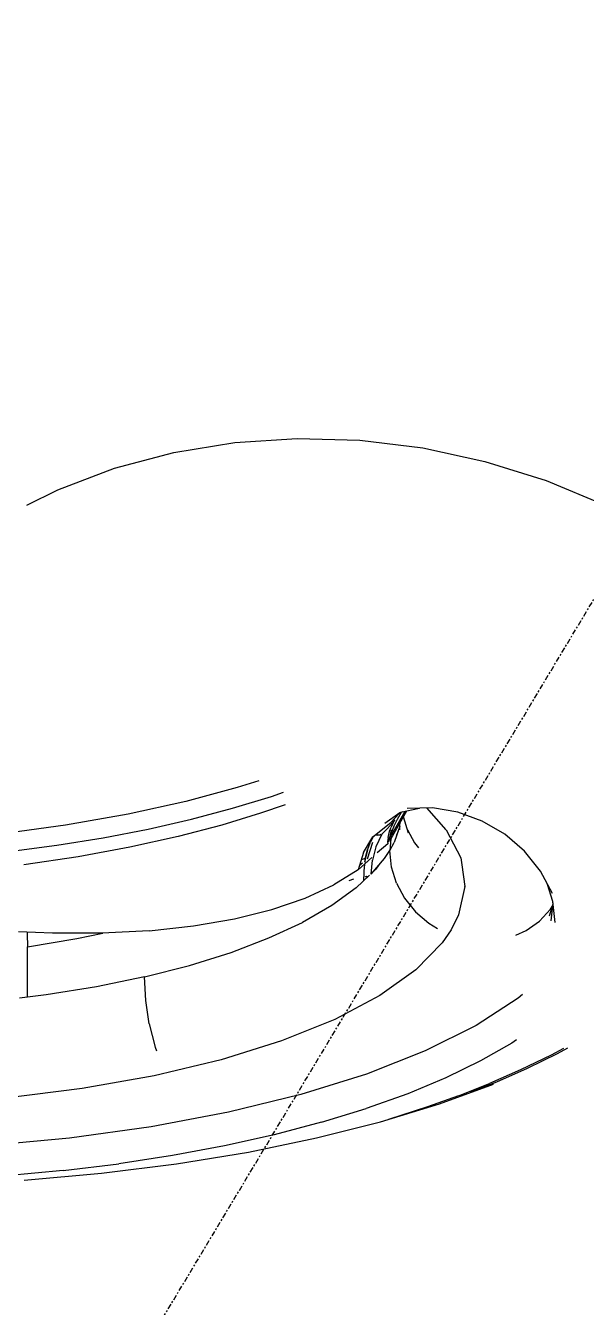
# Model space of a CAD drawing. Header units: millimetres. Extents: x -57554 to 16546, y 2142 to 98430.
# Drawn here: x -41162 to -40850, y 89807 to 90521 of the extents above; entities that cross this region are included whole.
import ezdxf

# ---------------------------------------------------------------- set-up
doc = ezdxf.new("R2010")
doc.units = ezdxf.units.MM
doc.linetypes.add('DXK_LINE_DOT3', pattern=[5.9187, 2.979, -0.9799, 0.9799, -0.9799])

msp = doc.modelspace()

# ---------------------------------------------------------------- linework, layer by layer
at = {"color": 1, "linetype": 'DXK_LINE_DOT3'}
msp.add_line((-41305.33, 89436.08), (-38295.93, 94452.18), dxfattribs=at)
at = {"color": 2, "linetype": 'Continuous'}
for p, q in [((-41045.97, 90288.95), (-41011.32, 90291.26)), ((-41011.32, 90291.26), (-40976.32, 90290.26)), ((-40976.32, 90290.26), (-40941.33, 90285.99)), ((-41112.95, 90274.57), (-41079.96, 90283.37)), ((-41079.96, 90283.37), (-41045.97, 90288.95)), ((-40941.33, 90285.99), (-40906.67, 90278.46)), ((-40906.67, 90278.46), (-40872.68, 90267.76)), ((-41144.62, 90262.64), (-41112.95, 90274.57)), ((-41161.77, 90254.1), (-41144.62, 90262.64)), ((-40872.68, 90267.76), (-40839.69, 90253.99)), ((-41044.63, 90096.77), (-41073.33, 90089.12)), ((-41032.55, 90100.59), (-41044.63, 90096.77)), ((-41047.23, 90085.26), (-41025.53, 90091.89)), ((-41025.53, 90091.89), (-41018.92, 90094.21)), ((-41073.33, 90089.12), (-41105.45, 90082.03)), ((-41070.18, 90079.2), (-41047.23, 90085.26)), ((-41031.62, 90082.52), (-41053.29, 90075.92)), ((-41017.99, 90087.29), (-41031.62, 90082.52)), ((-40954.07, 90082.68), (-40962.38, 90076.79)), ((-40960.09, 90068.01), (-40951.16, 90083.65)), ((-40958.98, 90068.52), (-40950.25, 90083.85)), ((-40955.38, 90079.21), (-40953.18, 90083.07)), ((-40952.5, 90083.37), (-40954.07, 90082.68)), ((-40953.63, 90083.12), (-40943.16, 90085.37)), ((-40935.89, 90085.51), (-40950.01, 90085.24)), ((-40928.23, 90073.32), (-40939.14, 90085.45)), ((-40921.78, 90083.12), (-40935.89, 90085.51)), ((-40908.2, 90078.16), (-40921.78, 90083.12)), ((-41140.3, 90075.85), (-41176.73, 90070.87)), ((-41105.45, 90082.03), (-41140.3, 90075.85)), ((-41094.25, 90073.74), (-41070.18, 90079.2)), ((-41053.29, 90075.92), (-41077.56, 90069.55)), ((-40969.19, 90069.36), (-40959.15, 90077.32)), ((-40959.16, 90076.07), (-40961.57, 90073.41)), ((-40956.95, 90078.87), (-40959.16, 90076.07)), ((-40959.15, 90077.32), (-40954.53, 90082.36)), ((-40958.03, 90076.83), (-40958.97, 90074.75)), ((-40958.03, 90076.83), (-40956.95, 90078.87)), ((-40957.97, 90073.49), (-40957.24, 90075.43)), ((-40957.24, 90075.43), (-40956.37, 90077.34)), ((-40956.37, 90077.34), (-40955.38, 90079.21)), ((-40954.06, 90075.24), (-40953.87, 90077.5)), ((-40954.04, 90073.37), (-40954.04, 90075.5)), ((-40949.26, 90071.37), (-40952.11, 90080.58)), ((-40895.69, 90070.82), (-40908.2, 90078.16)), ((-41145.15, 90064.75), (-41119.29, 90068.91)), ((-41119.29, 90068.91), (-41094.25, 90073.74)), ((-41077.56, 90069.55), (-41104.39, 90063.6)), ((-40974.26, 90060.68), (-40969.19, 90069.36)), ((-40968.68, 90069.77), (-40970.35, 90066.45)), ((-40964.19, 90070.87), (-40967.39, 90063.9)), ((-40966.98, 90071.11), (-40967.36, 90070.42)), ((-40967.36, 90070.42), (-40964.61, 90070.6)), ((-40967.36, 90070.42), (-40966.53, 90070.32)), ((-40967.15, 90070.39), (-40967.36, 90070.42)), ((-40966.53, 90070.32), (-40967.15, 90070.39)), ((-40965.79, 90070.32), (-40966.53, 90070.32)), ((-40965.14, 90070.41), (-40965.79, 90070.32)), ((-40964.61, 90070.6), (-40965.14, 90070.41)), ((-40961.57, 90073.41), (-40964.19, 90070.87)), ((-40960.63, 90068.97), (-40960.94, 90066.66)), ((-40960.63, 90068.97), (-40959.76, 90072.3)), ((-40960.09, 90068.01), (-40959.32, 90070.25)), ((-40959.78, 90072.63), (-40958.97, 90074.75)), ((-40959.76, 90072.3), (-40959.78, 90072.63)), ((-40959.05, 90068.35), (-40959.74, 90061.79)), ((-40959.56, 90069.56), (-40958.76, 90073.34)), ((-40958.98, 90068.52), (-40959.4, 90068.04)), ((-40959.32, 90070.25), (-40957.97, 90073.49)), ((-40958.76, 90073.34), (-40959.32, 90070.25)), ((-40959.05, 90068.35), (-40958.98, 90068.52)), ((-40954.06, 90075.24), (-40957.33, 90066.24)), ((-40955.87, 90070.26), (-40954.8, 90072.6)), ((-40954.8, 90072.6), (-40954.6, 90073.75)), ((-40949.85, 90073.28), (-40945.93, 90065.97)), ((-40928.23, 90073.32), (-40920.19, 90057.65)), ((-40884.72, 90061.39), (-40895.69, 90070.82)), ((-41171.66, 90061.28), (-41145.15, 90064.75)), ((-41104.39, 90063.6), (-41133.25, 90058.29)), ((-40973.35, 90057.07), (-40972.03, 90062.1)), ((-40972.03, 90062.1), (-40973.27, 90057.59)), ((-40972.18, 90057.11), (-40969.14, 90066.46)), ((-40972.03, 90062.1), (-40970.35, 90066.45)), ((-40967.39, 90063.9), (-40969.34, 90056.44)), ((-40960.78, 90065.47), (-40966.67, 90060.52)), ((-40962.65, 90057.37), (-40959.74, 90061.79)), ((-40960.92, 90066.76), (-40960.94, 90066.66)), ((-40960.94, 90066.66), (-40960.71, 90065.8)), ((-40960.94, 90066.66), (-40960.78, 90065.47)), ((-40960.28, 90067.27), (-40960.47, 90066.64)), ((-40960.47, 90066.64), (-40960.3, 90067.24)), ((-40960.28, 90067.27), (-40960.09, 90068.01)), ((-40960.28, 90067.27), (-40960.13, 90067.85)), ((-40960.27, 90067.03), (-40960.28, 90067.27)), ((-40960.27, 90067.03), (-40959.83, 90067.55)), ((-40960.13, 90067.85), (-40960.09, 90068.01)), ((-40959.4, 90068.04), (-40959.83, 90067.55)), ((-40959.74, 90061.79), (-40957.33, 90066.24)), ((-40958.8, 90052.59), (-40959.74, 90061.79)), ((-40945.93, 90065.97), (-40943.76, 90063.27)), ((-40875.73, 90050.23), (-40884.72, 90061.39)), ((-41133.25, 90058.29), (-41163.45, 90053.83)), ((-40974.26, 90060.68), (-40977.38, 90051.08)), ((-40977.38, 90051.08), (-40969.67, 90057.88)), ((-40977.38, 90051.08), (-40971.79, 90055.98)), ((-40976.56, 90053.6), (-40974.8, 90054.96)), ((-40976.56, 90053.6), (-40974.8, 90054.96)), ((-40975.52, 90056.82), (-40973.27, 90057.59)), ((-40975.52, 90056.82), (-40973.27, 90057.59)), ((-40973.78, 90054.07), (-40974.08, 90050.55)), ((-40973.78, 90054.07), (-40973.76, 90054.26)), ((-40973.76, 90054.26), (-40973.78, 90054.07)), ((-40973.6, 90055.35), (-40973.27, 90057.59)), ((-40973.35, 90057.07), (-40973.6, 90055.35)), ((-40973.27, 90057.59), (-40973.35, 90057.07)), ((-40970, 90048.68), (-40962.65, 90057.37)), ((-40970, 90048.68), (-40969.34, 90056.44)), ((-40920.19, 90057.65), (-40919.64, 90053.87)), ((-40919.64, 90053.87), (-40917.88, 90041.75)), ((-40977.38, 90051.08), (-40990.82, 90042.6)), ((-40971.05, 90047.96), (-40978.43, 90040.94)), ((-40974.08, 90050.55), (-40974.18, 90047.03)), ((-40974.18, 90044.98), (-40974.18, 90047.03)), ((-40973.24, 90047.21), (-40972.38, 90047.44)), ((-40973.2, 90047.22), (-40972.38, 90047.44)), ((-40972.38, 90047.44), (-40972.4, 90046.67)), ((-40967.64, 90051.2), (-40968.78, 90050.11)), ((-40965.93, 90053.49), (-40967.64, 90051.2)), ((-40956.01, 90043.61), (-40958.8, 90052.59)), ((-40869.04, 90037.77), (-40875.73, 90050.23)), ((-41006.86, 90035.17), (-40990.82, 90042.6)), ((-40978.43, 90040.94), (-40992.02, 90031.1)), ((-40979.92, 90045.76), (-40982.42, 90044.96)), ((-40956.01, 90043.61), (-40951.49, 90035.19)), ((-40917.89, 90041.72), (-40921.34, 90025.88)), ((-40917.89, 90041.52), (-40917.89, 90041.72)), ((-40868.86, 90033.42), (-40871.81, 90042.93)), ((-41025.35, 90028.85), (-41006.86, 90035.17)), ((-40951.49, 90035.19), (-40945.41, 90027.65)), ((-40869.83, 90022.53), (-40868.78, 90032.65)), ((-40867.67, 90021.73), (-40868.86, 90033.42)), ((-41046.11, 90023.71), (-41025.35, 90028.85)), ((-40992.02, 90031.1), (-41008.25, 90021.78)), ((-40945.41, 90027.65), (-40938, 90021.27)), ((-40921.34, 90025.88), (-40925.5, 90017.56)), ((-40876.25, 90022.44), (-40870.16, 90029.06)), ((-40870.69, 90025.46), (-40868.98, 90030.73)), ((-40870.16, 90029.06), (-40868.93, 90031.17)), ((-41093.62, 90017.14), (-41068.94, 90019.79)), ((-41068.94, 90019.79), (-41046.11, 90023.71)), ((-41026.99, 90013.07), (-41008.25, 90021.78)), ((-40938, 90021.27), (-40933.07, 90018.38)), ((-40883.66, 90017.18), (-40876.25, 90022.44)), ((-41147.56, 90015.73), (-41166.48, 90016.55)), ((-41161.73, 90016.34), (-41161.62, 90015.38)), ((-41161.62, 90015.38), (-41161.37, 90008.12)), ((-41161.37, 90008.12), (-41133.92, 90012.75)), ((-41119.91, 90015.78), (-41147.56, 90015.73)), ((-41133.92, 90012.75), (-41119.47, 90015.81)), ((-41093.62, 90017.14), (-41119.91, 90015.78)), ((-41048.05, 90005.05), (-41026.99, 90013.07)), ((-40925.5, 90017.56), (-40930.51, 90010.29)), ((-40889.46, 90014.65), (-40883.66, 90017.18)), ((-41161.37, 89980.09), (-41161.37, 90008.12)), ((-41071.22, 89997.8), (-41048.05, 90005.05)), ((-40930.51, 90010.29), (-40945.25, 89995.25)), ((-41096.29, 89991.39), (-41071.22, 89997.8)), ((-41096.29, 89991.39), (-41123.01, 89985.89)), ((-41095.62, 89978.3), (-41096.29, 89991.39)), ((-40945.25, 89995.25), (-40965.3, 89981)), ((-41123.01, 89985.89), (-41151.13, 89981.33)), ((-41151.13, 89981.33), (-41165.84, 89979.54)), ((-41093.62, 89965.24), (-41095.62, 89978.3)), ((-40965.3, 89981), (-40990.34, 89967.78)), ((-40888.24, 89979.48), (-40911.67, 89964.29)), ((-40885.82, 89981.6), (-40888.24, 89979.48)), ((-41093.62, 89965.24), (-41090.3, 89952.32)), ((-40990.34, 89967.78), (-41019.96, 89955.8)), ((-40911.67, 89964.29), (-40939.92, 89950.18)), ((-41019.96, 89955.8), (-41053.67, 89945.27)), ((-40891.81, 89954.46), (-40909.1, 89944.59)), ((-40889.07, 89956.31), (-40891.81, 89954.46)), ((-41090.3, 89952.32), (-41089.53, 89950.2)), ((-40939.92, 89950.18), (-40972.6, 89937.32)), ((-40869.79, 89947.89), (-40886.85, 89939.64)), ((-40866.54, 89948.54), (-40883.26, 89940.36)), ((-40862.89, 89951.6), (-40869.79, 89947.89)), ((-40860.72, 89951.73), (-40866.54, 89948.54)), ((-41053.67, 89945.27), (-41090.9, 89936.36)), ((-40909.1, 89944.59), (-40928.43, 89935.22)), ((-40883.26, 89940.36), (-40900.23, 89932.85)), ((-41090.9, 89936.36), (-41131.05, 89929.2)), ((-40972.6, 89937.32), (-41009.28, 89925.89)), ((-40928.43, 89935.22), (-40949.7, 89926.38)), ((-40900.23, 89932.85), (-40914.7, 89927.04)), ((-40886.85, 89939.64), (-40904.09, 89932.11)), ((-40897.47, 89934.07), (-40900.23, 89932.85)), ((-41131.05, 89929.2), (-41173.46, 89923.93)), ((-41009.28, 89925.89), (-41049.45, 89916.05)), ((-40949.7, 89926.38), (-40972.84, 89918.11)), ((-40931.95, 89920.72), (-40902.02, 89931.69)), ((-40921.44, 89925.22), (-40904.09, 89932.11)), ((-40964.86, 89910.69), (-40931.95, 89920.72)), ((-40938.63, 89918.98), (-40960.43, 89912.04)), ((-40921.44, 89925.22), (-40938.63, 89918.98)), ((-41049.45, 89916.05), (-41092.57, 89907.92)), ((-40997.67, 89910.48), (-40972.84, 89918.11)), ((-41092.57, 89907.92), (-41138.07, 89901.63)), ((-40997.67, 89910.48), (-41023.99, 89903.56)), ((-41000.46, 89901.73), (-40964.86, 89910.69)), ((-41138.07, 89901.63), (-41185.32, 89897.25)), ((-41051.69, 89897.39), (-41080.65, 89891.98)), ((-41023.99, 89903.56), (-41051.69, 89897.39)), ((-41038.46, 89893.9), (-41000.46, 89901.73)), ((-41080.65, 89891.98), (-41110.67, 89887.39)), ((-41078.5, 89887.32), (-41038.46, 89893.9)), ((-41141.54, 89883.63), (-41173.14, 89880.71)), ((-41141.54, 89883.63), (-41110.67, 89887.39)), ((-41120.23, 89882.04), (-41078.5, 89887.32)), ((-41163.26, 89878.14), (-41120.23, 89882.04))]:
    msp.add_line(p, q, dxfattribs=at)

doc.saveas('drawing.dxf')
